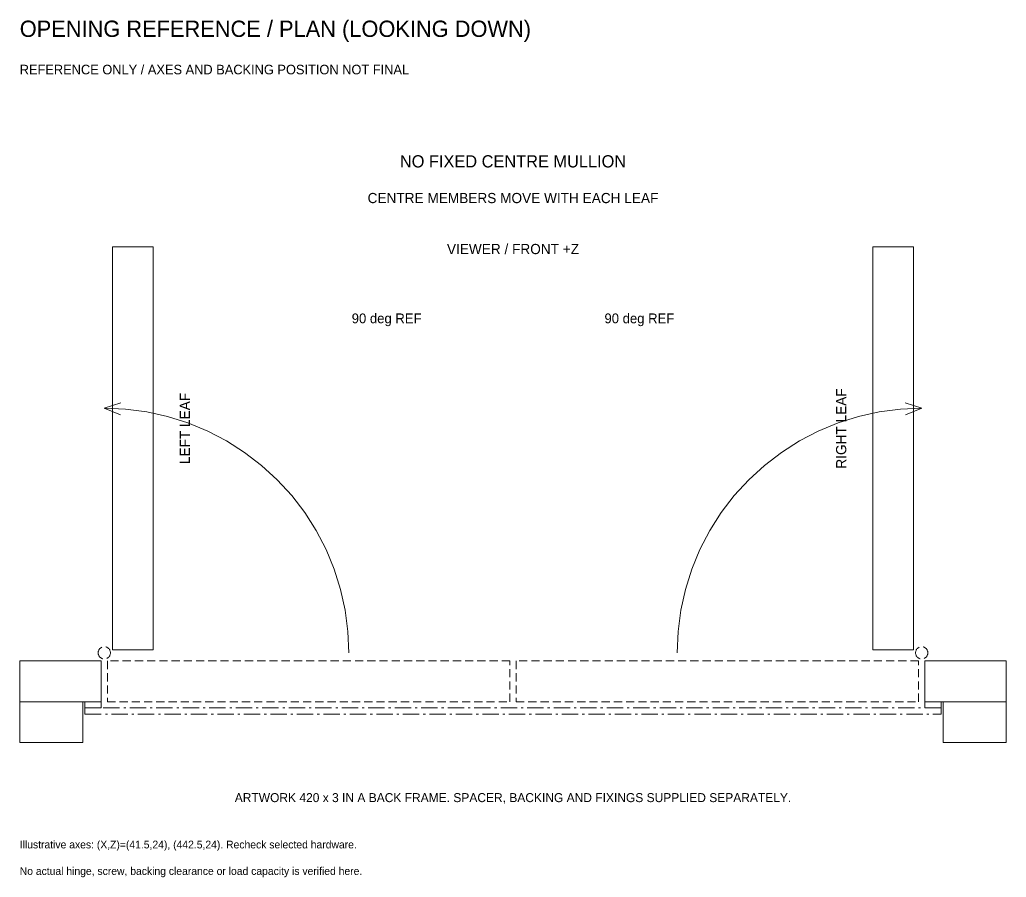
# Model space of a CAD drawing. Header units: millimetres. Extents: x -29 to 3684, y -456 to 1262.
# Drawn here: x 2530 to 3014, y -456 to -35.6 of the extents above; entities that cross this region are included whole.
import ezdxf
from ezdxf.enums import TextEntityAlignment as Align

# ---------------------------------------------------------------- set-up
doc = ezdxf.new("R2010")
doc.units = ezdxf.units.MM
doc.linetypes.add('A3_DASHDOT', pattern=[13, 8, -2, 1, -2])
doc.linetypes.add('REF_DASH', pattern=[6, 4, -2])
for name, color, linetype, lineweight in [('ASSEMBLY_REFERENCE', 8, 'Continuous', 18), ('HINGE_REF', 4, 'REF_DASH', 18), ('NOTES', 7, 'Continuous', 18)]:
    doc.layers.add(name, color=color, linetype=linetype, lineweight=lineweight)

msp = doc.modelspace()

# ---------------------------------------------------------------- linework, layer by layer
at = {"layer": 'ASSEMBLY_REFERENCE'}
for p, q in [((2571.5, -226), (2579.62, -223.35)), ((2581.96, -226.46), (2571.5, -226)), ((2571.5, -226), (2579.36, -229.35)), ((2592.34, -227.82), (2581.96, -226.46)), ((2951.66, -227.82), (2962.04, -226.46)), ((2962.04, -226.46), (2972.5, -226)), ((2972.5, -226), (2964.38, -223.35)), ((2972.5, -226), (2964.64, -229.35)), ((2602.56, -230.09), (2592.34, -227.82)), ((2612.54, -233.24), (2602.56, -230.09)), ((2931.46, -233.24), (2941.44, -230.09)), ((2941.44, -230.09), (2951.66, -227.82)), ((2622.21, -237.24), (2612.54, -233.24)), ((2921.79, -237.24), (2931.46, -233.24)), ((2631.5, -242.08), (2622.21, -237.24)), ((2912.5, -242.08), (2921.79, -237.24)), ((2640.33, -247.7), (2631.5, -242.08)), ((2903.67, -247.7), (2912.5, -242.08)), ((2648.63, -254.07), (2640.33, -247.7)), ((2895.37, -254.07), (2903.67, -247.7)), ((2656.35, -261.15), (2648.63, -254.07)), ((2887.65, -261.15), (2895.37, -254.07)), ((2663.43, -268.87), (2656.35, -261.15)), ((2880.57, -268.87), (2887.65, -261.15)), ((2669.8, -277.17), (2663.43, -268.87)), ((2874.2, -277.17), (2880.57, -268.87)), ((2675.42, -286), (2669.8, -277.17)), ((2868.58, -286), (2874.2, -277.17)), ((2680.26, -295.29), (2675.42, -286)), ((2863.74, -295.29), (2868.58, -286)), ((2684.26, -304.96), (2680.26, -295.29)), ((2859.74, -304.96), (2863.74, -295.29)), ((2687.41, -314.94), (2684.26, -304.96)), ((2856.59, -314.94), (2859.74, -304.96)), ((2689.68, -325.16), (2687.41, -314.94)), ((2854.32, -325.16), (2856.59, -314.94)), ((2691.04, -335.54), (2689.68, -325.16)), ((2852.96, -335.54), (2854.32, -325.16)), ((2691.5, -346), (2691.04, -335.54)), ((2852.5, -346), (2852.96, -335.54))]:
    msp.add_line(p, q, dxfattribs=at)
for points in [[(2595.5, -147), (2575.5, -147), (2575.5, -344.5), (2595.5, -344.5)], [(2948.5, -344.5), (2968.5, -344.5), (2968.5, -147), (2948.5, -147)], [(2570, -370), (2570, -350), (2530, -350), (2530, -370)], [(3014, -370), (3014, -350), (2974, -350), (2974, -370)], [(2561, -390), (2561, -370), (2530, -370), (2530, -390)], [(2562, -373), (2570, -373), (2570, -370), (2562, -370)], [(2974, -373), (2982, -373), (2982, -370), (2974, -370)], [(3014, -390), (3014, -370), (2983, -370), (2983, -390)]]:
    msp.add_lwpolyline(points, close=True, dxfattribs=at)
at = {"layer": 'ASSEMBLY_REFERENCE', "linetype": 'REF_DASH'}
for points in [[(2770.5, -370), (2770.5, -350), (2573, -350), (2573, -370)], [(2971, -370), (2971, -350), (2773.5, -350), (2773.5, -370)]]:
    msp.add_lwpolyline(points, close=True, dxfattribs=at)
at = {"layer": 'ASSEMBLY_REFERENCE', "linetype": 'A3_DASHDOT'}
msp.add_lwpolyline([(2562, -376), (2982, -376), (2982, -373), (2562, -373)], close=True, dxfattribs=at)
at = {"layer": 'HINGE_REF'}
for points in [[(2574.5, -346, 1), (2568.5, -346, 1)], [(2975.5, -346, 1), (2969.5, -346, 1)]]:
    msp.add_lwpolyline(points, format="xyb", close=True, dxfattribs=at)

# ---------------------------------------------------------------- texts
at = {"layer": 'ASSEMBLY_REFERENCE'}
for p in [(2710, -182), (2834, -182)]:
    msp.add_text('90 deg REF', height=4.8, dxfattribs=at).set_placement(p, align=Align.MIDDLE_CENTER)
for s, p in [('RIGHT LEAF', (2933, -236)), ('LEFT LEAF', (2611, -236))]:
    msp.add_text(s, height=5, rotation=90, dxfattribs=at).set_placement(p, align=Align.MIDDLE_CENTER)
at = {"layer": 'NOTES'}
for s, height, p in [('OPENING REFERENCE / PLAN (LOOKING DOWN)', 8, (2530, -40)), ('REFERENCE ONLY / AXES AND BACKING POSITION NOT FINAL', 4.7, (2530, -60)), ('Illustrative axes: (X,Z)=(41.5,24), (442.5,24). Recheck selected hardware.', 3.8, (2530, -440)), ('No actual hinge, screw, backing clearance or load capacity is verified here.', 3.8, (2530, -453))]:
    msp.add_text(s, height=height, dxfattribs=at).set_placement(p, align=Align.MIDDLE_LEFT)
for s, height, p in [('NO FIXED CENTRE MULLION', 6, (2772, -105)), ('CENTRE MEMBERS MOVE WITH EACH LEAF', 5, (2772, -123)), ('VIEWER / FRONT +Z', 5, (2772, -148)), ('ARTWORK 420 x 3 IN A BACK FRAME. SPACER, BACKING AND FIXINGS SUPPLIED SEPARATELY.', 4.4, (2772, -417))]:
    msp.add_text(s, height=height, dxfattribs=at).set_placement(p, align=Align.MIDDLE_CENTER)

doc.saveas('drawing.dxf')
